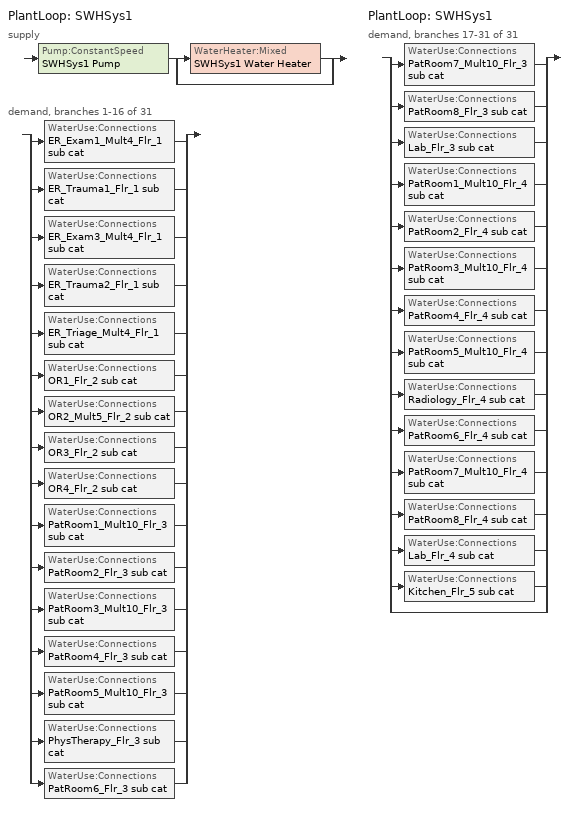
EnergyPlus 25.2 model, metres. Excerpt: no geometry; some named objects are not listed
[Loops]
PlantLoop 'SWHSys1'
 supply: Pump:ConstantSpeed 'SWHSys1 Pump' > split
  | WaterHeater:Mixed 'SWHSys1 Water Heater'
  | bypass
 demand, branches 1-16 of 31: split
  | WaterUse:Connections 'ER_Exam1_Mult4_Flr_1 sub cat'
  | WaterUse:Connections 'ER_Trauma1_Flr_1 sub cat'
  | WaterUse:Connections 'ER_Exam3_Mult4_Flr_1 sub cat'
  | WaterUse:Connections 'ER_Trauma2_Flr_1 sub cat'
  | WaterUse:Connections 'ER_Triage_Mult4_Flr_1 sub cat'
  | WaterUse:Connections 'OR1_Flr_2 sub cat'
  | WaterUse:Connections 'OR2_Mult5_Flr_2 sub cat'
  | WaterUse:Connections 'OR3_Flr_2 sub cat'
  | WaterUse:Connections 'OR4_Flr_2 sub cat'
  | WaterUse:Connections 'PatRoom1_Mult10_Flr_3 sub cat'
  | WaterUse:Connections 'PatRoom2_Flr_3 sub cat'
  | WaterUse:Connections 'PatRoom3_Mult10_Flr_3 sub cat'
  | WaterUse:Connections 'PatRoom4_Flr_3 sub cat'
  | WaterUse:Connections 'PatRoom5_Mult10_Flr_3 sub cat'
  | WaterUse:Connections 'PhysTherapy_Flr_3 sub cat'
  | WaterUse:Connections 'PatRoom6_Flr_3 sub cat'
PlantLoop 'SWHSys1'
 demand, branches 17-31 of 31: split
  | WaterUse:Connections 'PatRoom7_Mult10_Flr_3 sub cat'
  | WaterUse:Connections 'PatRoom8_Flr_3 sub cat'
  | WaterUse:Connections 'Lab_Flr_3 sub cat'
  | WaterUse:Connections 'PatRoom1_Mult10_Flr_4 sub cat'
  | WaterUse:Connections 'PatRoom2_Flr_4 sub cat'
  | WaterUse:Connections 'PatRoom3_Mult10_Flr_4 sub cat'
  | WaterUse:Connections 'PatRoom4_Flr_4 sub cat'
  | WaterUse:Connections 'PatRoom5_Mult10_Flr_4 sub cat'
  | WaterUse:Connections 'Radiology_Flr_4 sub cat'
  | WaterUse:Connections 'PatRoom6_Flr_4 sub cat'
  | WaterUse:Connections 'PatRoom7_Mult10_Flr_4 sub cat'
  | WaterUse:Connections 'PatRoom8_Flr_4 sub cat'
  | WaterUse:Connections 'Lab_Flr_4 sub cat'
  | WaterUse:Connections 'Kitchen_Flr_5 sub cat'
  | bypass
[WaterHeater:Mixed]
SWHSys1 Water Heater: Tank Volume {m3}=2.271247; Setpoint Temperature Schedule=SHWSys1 Water Heater Setpoint Temperature Schedule; Deadband Temperature Difference {deltaC}=2; Maximum Temperature Limit {C}=82.2222; Heater Control Type=Cycle; Heater Maximum Capacity {W}=175843; Heater Fuel Type=NATURALGAS; Heater Thermal Efficiency=0.95; Off Cycle Parasitic Fuel Consumption Rate {W}=14490; Off Cycle Parasitic Fuel Type=NATURALGAS; Off Cycle Parasitic Heat Fraction to Tank=0; On Cycle Parasitic Fuel Consumption Rate {W}=14490; On Cycle Parasitic Fuel Type=NATURALGAS; Ambient Temperature Indicator=zone; Ambient Temperature Zone=BASEMENT; Off Cycle Loss Coefficient to Ambient Temperature {W/K}=15.601; On Cycle Loss Coefficient to Ambient Temperature {W/K}=15.601; Use Side Effectiveness=1; Source Side Effectiveness=1; Use Side Design Flow Rate {m3/s}=AUTOSIZE; Source Side Design Flow Rate {m3/s}=AUTOSIZE; Indirect Water Heating Recovery Time {hr}=1.5
[Sizing:Plant]
SWHSys1: Loop Type=Heating; Design Loop Exit Temperature {C}=60; Loop Design Temperature Difference {deltaC}=5
[PlantLoop]
SWHSys1: Fluid Type=WATER; Plant Equipment Operation Scheme=SWHSys1 Loop Operation Scheme List; Maximum Loop Temperature {C}=60; Minimum Loop Temperature {C}=10; Maximum Loop Flow Rate {m3/s}=AUTOSIZE; Minimum Loop Flow Rate {m3/s}=0; Plant Loop Volume {m3}=AUTOSIZE; Load Distribution Scheme=Optimal
[Pump:ConstantSpeed]
SWHSys1 Pump: Design Flow Rate {m3/s}=autosize; Design Pump Head {Pa}=29891; Design Power Consumption {W}=AUTOSIZE; Motor Efficiency=0.3; Fraction of Motor Inefficiencies to Fluid Stream=0; Pump Control Type=Intermittent
[PlantEquipmentList]
SWHSys1 Equipment List: SWHSys1 Water Heater
[PlantEquipmentOperation:HeatingLoad]
SWHSys1 Operation Scheme: Load Range 1 Lower Limit {W}=0; Load Range 1 Upper Limit {W}=1000000000000000; Range 1 Equipment List=SWHSys1 Equipment List
[PlantEquipmentOperationSchemes]
SWHSys1 Loop Operation Scheme List: Control Scheme 1=SWHSys1 Operation Scheme; Control Scheme 1 Schedule=PlantOnSched
[SetpointManager:Scheduled]
SWHSys1 Loop Setpoint Manager: Control Variable=Temperature; Schedule=SHWSys1-Loop-Temp-Schedule; Setpoint Node or NodeList=SWHSys1 Supply Outlet Node
[WaterUse:Equipment]
Name | Peak Flow Rate {m3/s} | Flow Rate Fraction Schedule | Target Temperature Schedule | Hot Water Supply Temperature Schedule | Zone | Sensible Fraction Schedule | Latent Fraction Schedule
ER_Exam1_Mult4_Flr_1 sub cat | 1.05556e-06 | BLDG_SWH_EXTD_SCH | ER_Exam1_Mult4_Flr_1 sub cat Temp Sched | ER_Exam1_Mult4_Flr_1 sub catHot Supply Temp Sched | ER_Exam1_Mult4_Flr_1 | ER_Exam1_Mult4_Flr_1 sub cat Sensible fract sched | ER_Exam1_Mult4_Flr_1 sub cat Latent fract sched
ER_Trauma1_Flr_1 sub cat | 1.05556e-06 | BLDG_SWH_EXTD_SCH | ER_Trauma1_Flr_1 sub cat Temp Sched | ER_Trauma1_Flr_1 sub catHot Supply Temp Sched | ER_Trauma1_Flr_1 | ER_Trauma1_Flr_1 sub cat Sensible fract sched | ER_Trauma1_Flr_1 sub cat Latent fract sched
ER_Exam3_Mult4_Flr_1 sub cat | 1.05556e-06 | BLDG_SWH_EXTD_SCH | ER_Exam3_Mult4_Flr_1 sub cat Temp Sched | ER_Exam3_Mult4_Flr_1 sub catHot Supply Temp Sched | ER_Exam3_Mult4_Flr_1 | ER_Exam3_Mult4_Flr_1 sub cat Sensible fract sched | ER_Exam3_Mult4_Flr_1 sub cat Latent fract sched
ER_Trauma2_Flr_1 sub cat | 1.05556e-06 | BLDG_SWH_EXTD_SCH | ER_Trauma2_Flr_1 sub cat Temp Sched | ER_Trauma2_Flr_1 sub catHot Supply Temp Sched | ER_Trauma2_Flr_1 | ER_Trauma2_Flr_1 sub cat Sensible fract sched | ER_Trauma2_Flr_1 sub cat Latent fract sched
ER_Triage_Mult4_Flr_1 sub cat | 1.05556e-06 | BLDG_SWH_EXTD_SCH | ER_Triage_Mult4_Flr_1 sub cat Temp Sched | ER_Triage_Mult4_Flr_1 sub catHot Supply Temp Sched | ER_Triage_Mult4_Flr_1 | ER_Triage_Mult4_Flr_1 sub cat Sensible fract sched | ER_Triage_Mult4_Flr_1 sub cat Latent fract sched
OR1_Flr_2 sub cat | 2.11111e-06 | BLDG_SWH_SCH | OR1_Flr_2 sub cat Temp Sched | OR1_Flr_2 sub catHot Supply Temp Sched | OR1_Flr_2 | OR1_Flr_2 sub cat Sensible fract sched | OR1_Flr_2 sub cat Latent fract sched
OR2_Mult5_Flr_2 sub cat | 2.11111e-06 | BLDG_SWH_SCH | OR2_Mult5_Flr_2 sub cat Temp Sched | OR2_Mult5_Flr_2 sub catHot Supply Temp Sched | OR2_Mult5_Flr_2 | OR2_Mult5_Flr_2 sub cat Sensible fract sched | OR2_Mult5_Flr_2 sub cat Latent fract sched
OR3_Flr_2 sub cat | 2.11111e-06 | BLDG_SWH_SCH | OR3_Flr_2 sub cat Temp Sched | OR3_Flr_2 sub catHot Supply Temp Sched | OR3_Flr_2 | OR3_Flr_2 sub cat Sensible fract sched | OR3_Flr_2 sub cat Latent fract sched
OR4_Flr_2 sub cat | 6.30556e-06 | BLDG_SWH_SCH | OR4_Flr_2 sub cat Temp Sched | OR4_Flr_2 sub catHot Supply Temp Sched | OR4_Flr_2 | OR4_Flr_2 sub cat Sensible fract sched | OR4_Flr_2 sub cat Latent fract sched
PatRoom1_Mult10_Flr_3 sub cat | 1.05556e-06 | BLDG_SWH_EXTD_SCH | PatRoom1_Mult10_Flr_3 sub cat Temp Sched | PatRoom1_Mult10_Flr_3 sub catHot Supply Temp Sched | PatRoom1_Mult10_Flr_3 | PatRoom1_Mult10_Flr_3 sub cat Sensible fract sched | PatRoom1_Mult10_Flr_3 sub cat Latent fract sched
PatRoom2_Flr_3 sub cat | 1.05556e-06 | BLDG_SWH_EXTD_SCH | PatRoom2_Flr_3 sub cat Temp Sched | PatRoom2_Flr_3 sub catHot Supply Temp Sched | PatRoom2_Flr_3 | PatRoom2_Flr_3 sub cat Sensible fract sched | PatRoom2_Flr_3 sub cat Latent fract sched
PatRoom3_Mult10_Flr_3 sub cat | 1.05556e-06 | BLDG_SWH_EXTD_SCH | PatRoom3_Mult10_Flr_3 sub cat Temp Sched | PatRoom3_Mult10_Flr_3 sub catHot Supply Temp Sched | PatRoom3_Mult10_Flr_3 | PatRoom3_Mult10_Flr_3 sub cat Sensible fract sched | PatRoom3_Mult10_Flr_3 sub cat Latent fract sched
PatRoom4_Flr_3 sub cat | 1.05556e-06 | BLDG_SWH_EXTD_SCH | PatRoom4_Flr_3 sub cat Temp Sched | PatRoom4_Flr_3 sub catHot Supply Temp Sched | PatRoom4_Flr_3 | PatRoom4_Flr_3 sub cat Sensible fract sched | PatRoom4_Flr_3 sub cat Latent fract sched
PatRoom5_Mult10_Flr_3 sub cat | 1.05556e-06 | BLDG_SWH_EXTD_SCH | PatRoom5_Mult10_Flr_3 sub cat Temp Sched | PatRoom5_Mult10_Flr_3 sub catHot Supply Temp Sched | PatRoom5_Mult10_Flr_3 | PatRoom5_Mult10_Flr_3 sub cat Sensible fract sched | PatRoom5_Mult10_Flr_3 sub cat Latent fract sched
PhysTherapy_Flr_3 sub cat | 1.05556e-06 | BLDG_SWH_SCH | PhysTherapy_Flr_3 sub cat Temp Sched | PhysTherapy_Flr_3 sub catHot Supply Temp Sched | PhysTherapy_Flr_3 | PhysTherapy_Flr_3 sub cat Sensible fract sched | PhysTherapy_Flr_3 sub cat Latent fract sched
PatRoom6_Flr_3 sub cat | 1.05556e-06 | BLDG_SWH_EXTD_SCH | PatRoom6_Flr_3 sub cat Temp Sched | PatRoom6_Flr_3 sub catHot Supply Temp Sched | PatRoom6_Flr_3 | PatRoom6_Flr_3 sub cat Sensible fract sched | PatRoom6_Flr_3 sub cat Latent fract sched
PatRoom7_Mult10_Flr_3 sub cat | 1.05556e-06 | BLDG_SWH_EXTD_SCH | PatRoom7_Mult10_Flr_3 sub cat Temp Sched | PatRoom7_Mult10_Flr_3 sub catHot Supply Temp Sched | PatRoom7_Mult10_Flr_3 | PatRoom7_Mult10_Flr_3 sub cat Sensible fract sched | PatRoom7_Mult10_Flr_3 sub cat Latent fract sched
PatRoom8_Flr_3 sub cat | 1.05556e-06 | BLDG_SWH_EXTD_SCH | PatRoom8_Flr_3 sub cat Temp Sched | PatRoom8_Flr_3 sub catHot Supply Temp Sched | PatRoom8_Flr_3 | PatRoom8_Flr_3 sub cat Sensible fract sched | PatRoom8_Flr_3 sub cat Latent fract sched
Lab_Flr_3 sub cat | 2.11111e-06 | BLDG_SWH_SCH | Lab_Flr_3 sub cat Temp Sched | Lab_Flr_3 sub catHot Supply Temp Sched | Lab_Flr_3 | Lab_Flr_3 sub cat Sensible fract sched | Lab_Flr_3 sub cat Latent fract sched
PatRoom1_Mult10_Flr_4 sub cat | 1.05556e-06 | BLDG_SWH_EXTD_SCH | PatRoom1_Mult10_Flr_4 sub cat Temp Sched | PatRoom1_Mult10_Flr_4 sub catHot Supply Temp Sched | PatRoom1_Mult10_Flr_4 | PatRoom1_Mult10_Flr_4 sub cat Sensible fract sched | PatRoom1_Mult10_Flr_4 sub cat Latent fract sched
PatRoom2_Flr_4 sub cat | 1.05556e-06 | BLDG_SWH_EXTD_SCH | PatRoom2_Flr_4 sub cat Temp Sched | PatRoom2_Flr_4 sub catHot Supply Temp Sched | PatRoom2_Flr_4 | PatRoom2_Flr_4 sub cat Sensible fract sched | PatRoom2_Flr_4 sub cat Latent fract sched
PatRoom3_Mult10_Flr_4 sub cat | 1.05556e-06 | BLDG_SWH_EXTD_SCH | PatRoom3_Mult10_Flr_4 sub cat Temp Sched | PatRoom3_Mult10_Flr_4 sub catHot Supply Temp Sched | PatRoom3_Mult10_Flr_4 | PatRoom3_Mult10_Flr_4 sub cat Sensible fract sched | PatRoom3_Mult10_Flr_4 sub cat Latent fract sched
PatRoom4_Flr_4 sub cat | 1.05556e-06 | BLDG_SWH_EXTD_SCH | PatRoom4_Flr_4 sub cat Temp Sched | PatRoom4_Flr_4 sub catHot Supply Temp Sched | PatRoom4_Flr_4 | PatRoom4_Flr_4 sub cat Sensible fract sched | PatRoom4_Flr_4 sub cat Latent fract sched
PatRoom5_Mult10_Flr_4 sub cat | 1.05556e-06 | BLDG_SWH_EXTD_SCH | PatRoom5_Mult10_Flr_4 sub cat Temp Sched | PatRoom5_Mult10_Flr_4 sub catHot Supply Temp Sched | PatRoom5_Mult10_Flr_4 | PatRoom5_Mult10_Flr_4 sub cat Sensible fract sched | PatRoom5_Mult10_Flr_4 sub cat Latent fract sched
Radiology_Flr_4 sub cat | 1.05556e-06 | BLDG_SWH_EXTD_SCH | Radiology_Flr_4 sub cat Temp Sched | Radiology_Flr_4 sub catHot Supply Temp Sched | Radiology_Flr_4 | Radiology_Flr_4 sub cat Sensible fract sched | Radiology_Flr_4 sub cat Latent fract sched
PatRoom6_Flr_4 sub cat | 1.05556e-06 | BLDG_SWH_EXTD_SCH | PatRoom6_Flr_4 sub cat Temp Sched | PatRoom6_Flr_4 sub catHot Supply Temp Sched | PatRoom6_Flr_4 | PatRoom6_Flr_4 sub cat Sensible fract sched | PatRoom6_Flr_4 sub cat Latent fract sched
PatRoom7_Mult10_Flr_4 sub cat | 1.05556e-06 | BLDG_SWH_EXTD_SCH | PatRoom7_Mult10_Flr_4 sub cat Temp Sched | PatRoom7_Mult10_Flr_4 sub catHot Supply Temp Sched | PatRoom7_Mult10_Flr_4 | PatRoom7_Mult10_Flr_4 sub cat Sensible fract sched | PatRoom7_Mult10_Flr_4 sub cat Latent fract sched
PatRoom8_Flr_4 sub cat | 1.05556e-06 | BLDG_SWH_EXTD_SCH | PatRoom8_Flr_4 sub cat Temp Sched | PatRoom8_Flr_4 sub catHot Supply Temp Sched | PatRoom8_Flr_4 | PatRoom8_Flr_4 sub cat Sensible fract sched | PatRoom8_Flr_4 sub cat Latent fract sched
Lab_Flr_4 sub cat | 2.11111e-06 | BLDG_SWH_SCH | Lab_Flr_4 sub cat Temp Sched | Lab_Flr_4 sub catHot Supply Temp Sched | Lab_Flr_4 | Lab_Flr_4 sub cat Sensible fract sched | Lab_Flr_4 sub cat Latent fract sched
Kitchen_Flr_5 sub cat | 6.05918e-05 | BLDG_SWH_EXTD_SCH | Kitchen_Flr_5 sub cat Temp Sched | Kitchen_Flr_5 sub catHot Supply Temp Sched | Kitchen_Flr_5 | Kitchen_Flr_5 sub cat Sensible fract sched | Kitchen_Flr_5 sub cat Latent fract sched
[WaterUse:Connections]
Name | Water Use Equipment 1
ER_Exam1_Mult4_Flr_1 sub cat | ER_Exam1_Mult4_Flr_1 sub cat
ER_Trauma1_Flr_1 sub cat | ER_Trauma1_Flr_1 sub cat
ER_Exam3_Mult4_Flr_1 sub cat | ER_Exam3_Mult4_Flr_1 sub cat
ER_Trauma2_Flr_1 sub cat | ER_Trauma2_Flr_1 sub cat
ER_Triage_Mult4_Flr_1 sub cat | ER_Triage_Mult4_Flr_1 sub cat
OR1_Flr_2 sub cat | OR1_Flr_2 sub cat
OR2_Mult5_Flr_2 sub cat | OR2_Mult5_Flr_2 sub cat
OR3_Flr_2 sub cat | OR3_Flr_2 sub cat
OR4_Flr_2 sub cat | OR4_Flr_2 sub cat
PatRoom1_Mult10_Flr_3 sub cat | PatRoom1_Mult10_Flr_3 sub cat
PatRoom2_Flr_3 sub cat | PatRoom2_Flr_3 sub cat
PatRoom3_Mult10_Flr_3 sub cat | PatRoom3_Mult10_Flr_3 sub cat
PatRoom4_Flr_3 sub cat | PatRoom4_Flr_3 sub cat
PatRoom5_Mult10_Flr_3 sub cat | PatRoom5_Mult10_Flr_3 sub cat
PhysTherapy_Flr_3 sub cat | PhysTherapy_Flr_3 sub cat
PatRoom6_Flr_3 sub cat | PatRoom6_Flr_3 sub cat
PatRoom7_Mult10_Flr_3 sub cat | PatRoom7_Mult10_Flr_3 sub cat
PatRoom8_Flr_3 sub cat | PatRoom8_Flr_3 sub cat
Lab_Flr_3 sub cat | Lab_Flr_3 sub cat
PatRoom1_Mult10_Flr_4 sub cat | PatRoom1_Mult10_Flr_4 sub cat
PatRoom2_Flr_4 sub cat | PatRoom2_Flr_4 sub cat
PatRoom3_Mult10_Flr_4 sub cat | PatRoom3_Mult10_Flr_4 sub cat
PatRoom4_Flr_4 sub cat | PatRoom4_Flr_4 sub cat
PatRoom5_Mult10_Flr_4 sub cat | PatRoom5_Mult10_Flr_4 sub cat
Radiology_Flr_4 sub cat | Radiology_Flr_4 sub cat
PatRoom6_Flr_4 sub cat | PatRoom6_Flr_4 sub cat
PatRoom7_Mult10_Flr_4 sub cat | PatRoom7_Mult10_Flr_4 sub cat
PatRoom8_Flr_4 sub cat | PatRoom8_Flr_4 sub cat
Lab_Flr_4 sub cat | Lab_Flr_4 sub cat
Kitchen_Flr_5 sub cat | Kitchen_Flr_5 sub cat
[Schedule:Compact]
BLDG_SWH_SCH: Through: 12/31, For: Weekdays SummerDesignDay, Until: 07:00, 0, Until: 08:00, 0.17, Until: 09:00, 0.58, Until: 10:00, 0.66, Until: 11:00, 0.78, Until: 12:00, 0.82, Until: 13:00, 0.71, Until: 14:00, 0.82, Until: 15:00, 0.78, Until: 16:00, 0.74, Until: 17:00, 0.63, Until: 18:00, 0.41, Until: 21:00, 0.18, Until: 22:00, 0.1, Until: 24:00, 0, For: Saturday WinterDesignDay, Until: 07:00, 0, Until: 08:00, 0.01, Until: 09:00, 0.2, Until: 10:00, 0.28, Until: 12:00, 0.3, Until: 14:00, 0.24, Until: 17:00, 0.23, Until: 19:00, 0.1, Until: 24:00, 0, For: Sunday Holidays AllOtherDays, Until: 08:00, 0, Until: 16:00, 0.01, Until: 24:00, 0
BLDG_SWH_EXTD_SCH: Through: 12/31, For: Weekdays SummerDesignDay, Until: 07:00, 0.3, Until: 08:00, 0.5, Until: 09:00, 0.58, Until: 10:00, 0.66, Until: 11:00, 0.78, Until: 12:00, 0.82, Until: 13:00, 0.71, Until: 14:00, 0.82, Until: 15:00, 0.78, Until: 16:00, 0.74, Until: 17:00, 0.63, Until: 18:00, 0.41, Until: 21:00, 0.35, Until: 24:00, 0.3, For: Saturday WinterDesignDay, Until: 08:00, 0.3, Until: 09:00, 0.4, Until: 10:00, 0.5, Until: 17:00, 0.6, Until: 18:00, 0.5, Until: 24:00, 0.3, For: Sunday Holidays AllOtherDays, Until: 08:00, 0.3, Until: 09:00, 0.4, Until: 10:00, 0.5, Until: 17:00, 0.6, Until: 18:00, 0.5, Until: 24:00, 0.3
PlantOnSched: Through: 12/31, For: AllDays, Until: 24:00, 1
ER_Exam1_Mult4_Flr_1 sub cat Latent fract sched; ER_Trauma1_Flr_1 sub cat Latent fract sched; ER_Exam3_Mult4_Flr_1 sub cat Latent fract sched; ER_Trauma2_Flr_1 sub cat Latent fract sched; ER_Triage_Mult4_Flr_1 sub cat Latent fract sched; OR1_Flr_2 sub cat Latent fract sched; OR2_Mult5_Flr_2 sub cat Latent fract sched; OR3_Flr_2 sub cat Latent fract sched; OR4_Flr_2 sub cat Latent fract sched; PatRoom1_Mult10_Flr_3 sub cat Latent fract sched; PatRoom2_Flr_3 sub cat Latent fract sched; PatRoom3_Mult10_Flr_3 sub cat Latent fract sched; PatRoom4_Flr_3 sub cat Latent fract sched; PatRoom5_Mult10_Flr_3 sub cat Latent fract sched; PhysTherapy_Flr_3 sub cat Latent fract sched; PatRoom6_Flr_3 sub cat Latent fract sched; PatRoom7_Mult10_Flr_3 sub cat Latent fract sched; PatRoom8_Flr_3 sub cat Latent fract sched; Lab_Flr_3 sub cat Latent fract sched; PatRoom1_Mult10_Flr_4 sub cat Latent fract sched; PatRoom2_Flr_4 sub cat Latent fract sched; PatRoom3_Mult10_Flr_4 sub cat Latent fract sched; PatRoom4_Flr_4 sub cat Latent fract sched; PatRoom5_Mult10_Flr_4 sub cat Latent fract sched; Radiology_Flr_4 sub cat Latent fract sched; PatRoom6_Flr_4 sub cat Latent fract sched; PatRoom7_Mult10_Flr_4 sub cat Latent fract sched; PatRoom8_Flr_4 sub cat Latent fract sched; Lab_Flr_4 sub cat Latent fract sched; Kitchen_Flr_5 sub cat Latent fract sched: Through: 12/31, For: AllDays, Until: 24:00, 0.05
ER_Exam1_Mult4_Flr_1 sub cat Sensible fract sched; ER_Trauma1_Flr_1 sub cat Sensible fract sched; ER_Exam3_Mult4_Flr_1 sub cat Sensible fract sched; ER_Trauma2_Flr_1 sub cat Sensible fract sched; ER_Triage_Mult4_Flr_1 sub cat Sensible fract sched; OR1_Flr_2 sub cat Sensible fract sched; OR2_Mult5_Flr_2 sub cat Sensible fract sched; OR3_Flr_2 sub cat Sensible fract sched; OR4_Flr_2 sub cat Sensible fract sched; PatRoom1_Mult10_Flr_3 sub cat Sensible fract sched; PatRoom2_Flr_3 sub cat Sensible fract sched; PatRoom3_Mult10_Flr_3 sub cat Sensible fract sched; PatRoom4_Flr_3 sub cat Sensible fract sched; PatRoom5_Mult10_Flr_3 sub cat Sensible fract sched; PhysTherapy_Flr_3 sub cat Sensible fract sched; PatRoom6_Flr_3 sub cat Sensible fract sched; PatRoom7_Mult10_Flr_3 sub cat Sensible fract sched; PatRoom8_Flr_3 sub cat Sensible fract sched; Lab_Flr_3 sub cat Sensible fract sched; PatRoom1_Mult10_Flr_4 sub cat Sensible fract sched; PatRoom2_Flr_4 sub cat Sensible fract sched; PatRoom3_Mult10_Flr_4 sub cat Sensible fract sched; PatRoom4_Flr_4 sub cat Sensible fract sched; PatRoom5_Mult10_Flr_4 sub cat Sensible fract sched; Radiology_Flr_4 sub cat Sensible fract sched; PatRoom6_Flr_4 sub cat Sensible fract sched; PatRoom7_Mult10_Flr_4 sub cat Sensible fract sched; PatRoom8_Flr_4 sub cat Sensible fract sched; Lab_Flr_4 sub cat Sensible fract sched; Kitchen_Flr_5 sub cat Sensible fract sched: Through: 12/31, For: AllDays, Until: 24:00, 0.2
ER_Exam1_Mult4_Flr_1 sub cat Temp Sched; ER_Trauma1_Flr_1 sub cat Temp Sched; ER_Exam3_Mult4_Flr_1 sub cat Temp Sched; ER_Trauma2_Flr_1 sub cat Temp Sched; ER_Triage_Mult4_Flr_1 sub cat Temp Sched; OR1_Flr_2 sub cat Temp Sched; OR2_Mult5_Flr_2 sub cat Temp Sched; OR3_Flr_2 sub cat Temp Sched; OR4_Flr_2 sub cat Temp Sched; PatRoom1_Mult10_Flr_3 sub cat Temp Sched; PatRoom2_Flr_3 sub cat Temp Sched; PatRoom3_Mult10_Flr_3 sub cat Temp Sched; PatRoom4_Flr_3 sub cat Temp Sched; PatRoom5_Mult10_Flr_3 sub cat Temp Sched; PhysTherapy_Flr_3 sub cat Temp Sched; PatRoom6_Flr_3 sub cat Temp Sched; PatRoom7_Mult10_Flr_3 sub cat Temp Sched; PatRoom8_Flr_3 sub cat Temp Sched; Lab_Flr_3 sub cat Temp Sched; PatRoom1_Mult10_Flr_4 sub cat Temp Sched; PatRoom2_Flr_4 sub cat Temp Sched; PatRoom3_Mult10_Flr_4 sub cat Temp Sched; PatRoom4_Flr_4 sub cat Temp Sched; PatRoom5_Mult10_Flr_4 sub cat Temp Sched; Radiology_Flr_4 sub cat Temp Sched; PatRoom6_Flr_4 sub cat Temp Sched; PatRoom7_Mult10_Flr_4 sub cat Temp Sched; PatRoom8_Flr_4 sub cat Temp Sched; Lab_Flr_4 sub cat Temp Sched; Kitchen_Flr_5 sub cat Temp Sched; SHWSys1-Loop-Temp-Schedule; SHWSys1 Water Heater Setpoint Temperature Schedule: Through: 12/31, For: AllDays, Until: 24:00, 60
ER_Exam1_Mult4_Flr_1 sub catHot Supply Temp Sched; ER_Trauma1_Flr_1 sub catHot Supply Temp Sched; ER_Exam3_Mult4_Flr_1 sub catHot Supply Temp Sched; ER_Trauma2_Flr_1 sub catHot Supply Temp Sched; ER_Triage_Mult4_Flr_1 sub catHot Supply Temp Sched; OR1_Flr_2 sub catHot Supply Temp Sched; OR2_Mult5_Flr_2 sub catHot Supply Temp Sched; OR3_Flr_2 sub catHot Supply Temp Sched; OR4_Flr_2 sub catHot Supply Temp Sched; PatRoom1_Mult10_Flr_3 sub catHot Supply Temp Sched; PatRoom2_Flr_3 sub catHot Supply Temp Sched; PatRoom3_Mult10_Flr_3 sub catHot Supply Temp Sched; PatRoom4_Flr_3 sub catHot Supply Temp Sched; PatRoom5_Mult10_Flr_3 sub catHot Supply Temp Sched; PhysTherapy_Flr_3 sub catHot Supply Temp Sched; PatRoom6_Flr_3 sub catHot Supply Temp Sched; PatRoom7_Mult10_Flr_3 sub catHot Supply Temp Sched; PatRoom8_Flr_3 sub catHot Supply Temp Sched; Lab_Flr_3 sub catHot Supply Temp Sched; PatRoom1_Mult10_Flr_4 sub catHot Supply Temp Sched; PatRoom2_Flr_4 sub catHot Supply Temp Sched; PatRoom3_Mult10_Flr_4 sub catHot Supply Temp Sched; PatRoom4_Flr_4 sub catHot Supply Temp Sched; PatRoom5_Mult10_Flr_4 sub catHot Supply Temp Sched; Radiology_Flr_4 sub catHot Supply Temp Sched; PatRoom6_Flr_4 sub catHot Supply Temp Sched; PatRoom7_Mult10_Flr_4 sub catHot Supply Temp Sched; PatRoom8_Flr_4 sub catHot Supply Temp Sched; Lab_Flr_4 sub catHot Supply Temp Sched; Kitchen_Flr_5 sub catHot Supply Temp Sched: Through: 12/31, For: AllDays, Until: 24:00, 55
